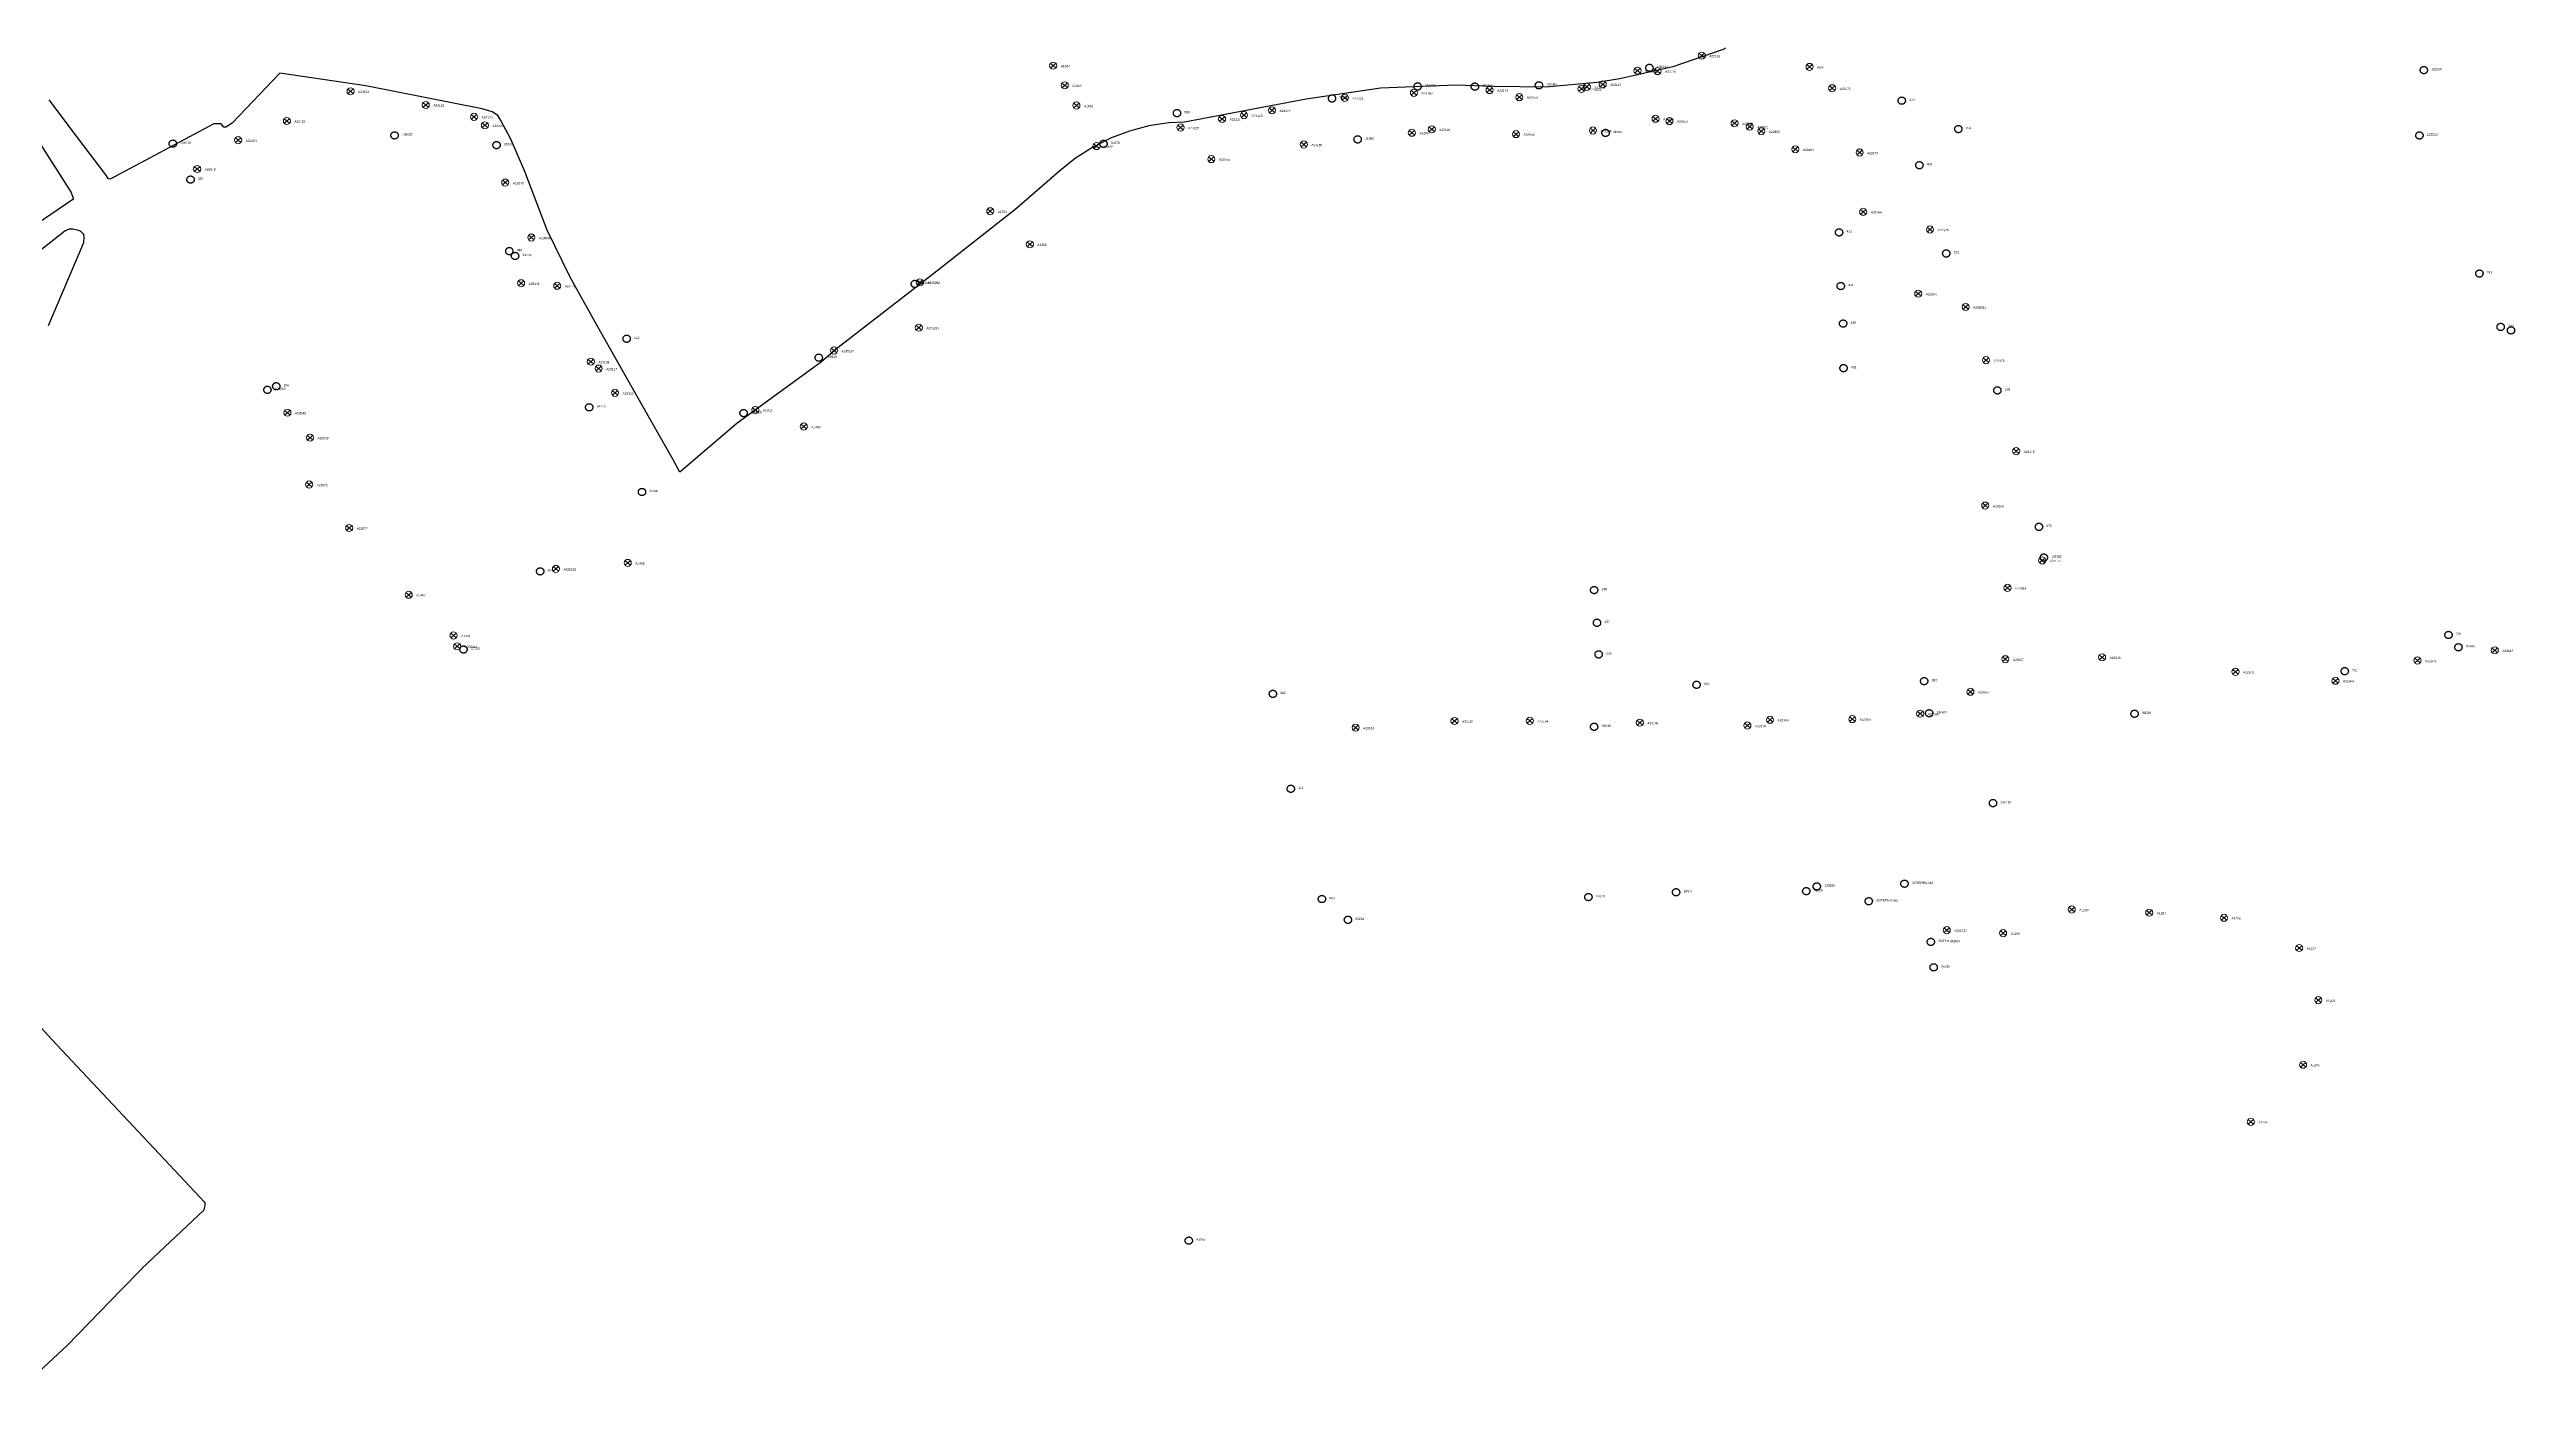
# Model space of a CAD drawing. Header units: millimetres. Extents: x 676447 to 689606, y 7455628 to 7463967.
# Drawn here: x 680904 to 681664, y 7457549 to 7457968 of the extents above; entities that cross this region are included whole.
import ezdxf

# ---------------------------------------------------------------- set-up
doc = ezdxf.new("R2010")
doc.units = ezdxf.units.MM
doc.header["$LTSCALE"] = 0.1
doc.header["$MEASUREMENT"] = 0
doc.linetypes.add('PHANTOM2', pattern=[1.25, 0.625, -0.125, 0.125, -0.125, 0.125, -0.125])
doc.layers.add('10.4-Postes', color=1, linetype='Continuous', lineweight=0)
for name, color, linetype in [('Caixas Subterrâneas', 5, 'Continuous'), ('LEGENDAS_INFRAESTRUTURAS', 7, 'Continuous'), ('MUB_QUADRAS', 7, 'Continuous'), ('NOS_DE_INFRAESTRUTURA', 7, 'Continuous')]:
    doc.layers.add(name, color=color, linetype=linetype)
doc.styles.get("Standard").update_dxf_attribs({"font": 'arial.ttf'})

# ---------------------------------------------------------------- blocks, each defined once
blk = doc.blocks.new('MHMZ')
at = {"linetype": 'PHANTOM2'}
blk.add_circle((0, 0), 0.0000101, dxfattribs=at)
blk = doc.blocks.new('PTPT')
at = {"layer": '10.4-Postes', "color": 1, "linetype": 'PHANTOM2'}
for points in [[(-0.0000079, 0.0000104), (0.0000075, -0.000002)], [(0.000007, 0.0000109), (-0.0000074, -0.0000025)]]:
    blk.add_lwpolyline(points, dxfattribs=at)
at = {"layer": '10.4-Postes', "color": 1}
blk.add_circle((-0.0000002, 0.0000042), 0.00000987, dxfattribs=at)

msp = doc.modelspace()

# ---------------------------------------------------------------- linework, layer by layer
at = {"layer": 'MUB_QUADRAS', "linetype": 'Continuous'}
for points in [[(681420.91, 7457968.1), (681420.21, 7457967.64), (681404.68, 7457962.36), (681388.34, 7457958.63), (681381.26, 7457957.45), (681365.47, 7457956.02), (681349.58, 7457956.26), (681337.7, 7457956.71), (681314.45, 7457955.77), (681291.46, 7457952.39), (681253.96, 7457945.29), (681249.14, 7457945.01), (681242.98, 7457944.07), (681236.96, 7457942.48), (681231.13, 7457940.28), (681225.55, 7457937.47), (681220.31, 7457934.1), (681215.49, 7457930.23), (681202.2, 7457918.72), (681202.13, 7457918.65), (681176.64, 7457898.51), (681147.01, 7457875.59), (681141.91, 7457871.31), (681115.82, 7457852.26), (681098.2, 7457837.18), (681096.07, 7457841.22), (681086.64, 7457857.74), (681072.45, 7457882.81), (681064.39, 7457897.45), (681057.31, 7457911.92), (681057.31, 7457911.94), (681050.73, 7457929.21), (681050.7, 7457929.27), (681046.07, 7457939.99), (681042.95, 7457945.8), (681042.01, 7457947.31), (681040.34, 7457948.46), (681037.25, 7457949.37), (681001.34, 7457956.44), (680974.73, 7457960.39), (680960.02, 7457944.98), (680958.14, 7457943.69), (680957.48, 7457943.72), (680956.63, 7457944.73), (680954.42, 7457944.73), (680922.44, 7457927.65), (680922.13, 7457927.72), (680921.8, 7457927.86), (680921.1, 7457929.02), (680911.96, 7457940.91), (680903.59, 7457952.15)], [(680900.06, 7457939.67), (680910.37, 7457923.52), (680910.93, 7457921.74), (680910.93, 7457921.42), (680910.88, 7457921.33), (680890.54, 7457907.54)], [(680898.69, 7457904.09), (680908.41, 7457911.73), (680909.83, 7457912.3), (680910.84, 7457912.3), (680912.19, 7457912.05), (680913.12, 7457911.74), (680913.98, 7457910.87), (680914.14, 7457910.55), (680914.23, 7457909.88), (680914.14, 7457907.96), (680903.28, 7457882.4)], [(680888.95, 7457678.99), (680904.29, 7457662.18), (680948.56, 7457615.1), (680951.59, 7457611.86), (680951.59, 7457611.01), (680951.27, 7457609.49), (680932.28, 7457591.5), (680932.24, 7457591.45), (680925.81, 7457584.86), (680909.16, 7457567.72), (680889.02, 7457549.1)]]:
    msp.add_lwpolyline(points, dxfattribs=at)

# ---------------------------------------------------------------- block references
at = {"layer": 'Caixas Subterrâneas', "color": 40}
for p, xscale, yscale, zscale, rotation in [((681397.45, 7457962.01), 111319.4907932736, 111319.4907932736, 111319.4907932736, 359.3090589254303), ((681636.45, 7457961.31), 111319.4907932736, 111319.4907932736, 111319.4907932736, 359.3081489068603), ((681299.49, 7457952.56), 111319.4907932736, 111319.4907932736, 111319.4907932736, 359.3094289581953), ((681325.91, 7457956.27), 111319.4907932735, 111319.4907932735, 111319.4907932735, 359.3093295032326), ((681343.57, 7457956.22), 111319.4907932736, 111319.4907932736, 111319.4907932736, 359.3092622641986), ((681363.34, 7457956.62), 111319.4907932736, 111319.4907932736, 111319.4907932736, 359.3091871112918), ((681475.31, 7457951.88), 111319.4907932736, 111319.4907932736, 111319.4907932736, 359.3087594552896), ((681251.64, 7457948.04), 111319.4907932735, 111319.4907932735, 111319.4907932735, 359.3096097014437), ((681492.79, 7457943.12), 111319.4907932736, 111319.4907932736, 111319.4907932736, 359.3086902567808), ((680941.73, 7457938.62), 111319.4907932735, 111319.4907932735, 111319.4907932735, 359.3107865984047), ((681010.16, 7457941.17), 111319.4907932735, 111319.4907932735, 111319.4907932735, 359.3105268802854), ((681041.64, 7457938.16), 111319.4907932736, 111319.4907932736, 111319.4907932736, 359.3104061241937), ((681228.95, 7457938.57), 111319.4907932736, 111319.4907932736, 111319.4907932736, 359.3096932318173), ((681307.4, 7457939.93), 111319.4907932736, 111319.4907932736, 111319.4907932736, 359.3093950158208), ((681383.91, 7457941.92), 111319.4907932736, 111319.4907932736, 111319.4907932736, 359.3091043787502), ((681635.09, 7457941.13), 111319.4907932736, 111319.4907932736, 111319.4907932736, 359.3081480015754), ((680947.2, 7457927.52), 111319.4907932735, 111319.4907932735, 111319.4907932735, 359.3107623970514), ((681480.76, 7457931.94), 111319.4907932736, 111319.4907932736, 111319.4907932736, 359.3087326698603), ((681045.58, 7457905.45), 111319.4907932735, 111319.4907932735, 111319.4907932735, 359.3103812453437), ((681455.98, 7457911.23), 111319.4907932736, 111319.4907932736, 111319.4907932736, 359.3088207104366), ((681489.06, 7457904.72), 111319.4907932736, 111319.4907932736, 111319.4907932736, 359.3086928393319), ((681047.36, 7457903.95), 111319.4907932735, 111319.4907932735, 111319.4907932735, 359.3103740062496), ((681653.6, 7457898.52), 111319.4907932735, 111319.4907932735, 111319.4907932735, 359.3080646108123), ((681170.74, 7457895.32), 111319.4907932736, 111319.4907932736, 111319.4907932736, 359.3099017438512), ((681456.5, 7457894.67), 111319.4907932736, 111319.4907932736, 111319.4907932736, 359.3088137264921), ((681457.23, 7457883.08), 111319.4907932736, 111319.4907932736, 111319.4907932736, 359.3088074451728), ((681660.16, 7457882.05), 111319.4907932736, 111319.4907932736, 111319.4907932736, 359.3080346476725), ((681081.8, 7457878.41), 111319.4907932736, 111319.4907932736, 111319.4907932736, 359.3102351990913), ((681663.35, 7457880.99), 111319.4907932735, 111319.4907932735, 111319.4907932735, 359.3080221898625), ((681141.07, 7457872.56), 111319.4907932736, 111319.4907932736, 111319.4907932736, 359.3100077894612), ((681457.36, 7457869.33), 111319.4907932735, 111319.4907932735, 111319.4907932735, 359.3088027891467), ((680970.92, 7457862.64), 111319.4907932735, 111319.4907932735, 111319.4907932735, 359.310652534318), ((680973.66, 7457863.73), 111319.4907932736, 111319.4907932736, 111319.4907932736, 359.3106424236314), ((681504.83, 7457862.46), 111319.4907932736, 111319.4907932736, 111319.4907932736, 359.3086199948522), ((681070.23, 7457857.24), 111319.4907932736, 111319.4907932736, 111319.4907932736, 359.3102728455582), ((681117.89, 7457855.46), 111319.4907932736, 111319.4907932736, 111319.4907932736, 359.3100908812159), ((681086.53, 7457831.11), 111319.4907932736, 111319.4907932736, 111319.4907932736, 359.3102028793807), ((681517.67, 7457820.34), 111319.4907932736, 111319.4907932736, 111319.4907932736, 359.3085583597095), ((681055.11, 7457806.61), 111319.4907932735, 111319.4907932735, 111319.4907932735, 359.3103150989506), ((681519.18, 7457810.87), 111319.4907932735, 111319.4907932735, 111319.4907932735, 359.308549763059), ((681380.38, 7457800.83), 111319.4907932735, 111319.4907932735, 111319.4907932735, 359.3090751023483), ((681381.27, 7457790.74), 111319.4907932736, 111319.4907932736, 111319.4907932736, 359.3090686424549), ((681644.06, 7457786.98), 111319.4907932736, 111319.4907932736, 111319.4907932736, 359.308067104134), ((681647.1, 7457783.17), 111319.4907932736, 111319.4907932736, 111319.4907932736, 359.3080543804548), ((681031.44, 7457782.49), 111319.4907932736, 111319.4907932736, 111319.4907932736, 359.3103979199051), ((681381.77, 7457780.98), 111319.4907932735, 111319.4907932735, 111319.4907932735, 359.3090637859011), ((681612.03, 7457775.81), 111319.4907932736, 111319.4907932736, 111319.4907932736, 359.3081856660085), ((681281.24, 7457768.79), 111319.4907932736, 111319.4907932736, 111319.4907932736, 359.3094428190082), ((681412.01, 7457771.61), 111319.4907932736, 111319.4907932736, 111319.4907932736, 359.3089458478856), ((681482.24, 7457772.72), 111319.4907932736, 111319.4907932736, 111319.4907932736, 359.3086788174236), ((681483.78, 7457762.82), 111319.4907932736, 111319.4907932736, 111319.4907932736, 359.3086699393941), ((681547.17, 7457762.65), 111319.4907932736, 111319.4907932736, 111319.4907932736, 359.3084285825464), ((681380.38, 7457758.64), 111319.4907932736, 111319.4907932736, 111319.4907932736, 359.3090623287956), ((681286.76, 7457739.51), 111319.4907932736, 111319.4907932736, 111319.4907932736, 359.309412957193), ((681503.48, 7457735.08), 111319.4907932736, 111319.4907932736, 111319.4907932736, 359.3085865482113), ((681405.67, 7457707.56), 111319.4907932736, 111319.4907932736, 111319.4907932736, 359.3089505979587), ((681445.85, 7457707.91), 111319.4907932735, 111319.4907932735, 111319.4907932735, 359.3087977115042), ((681449.1, 7457709.36), 111319.4907932735, 111319.4907932735, 111319.4907932735, 359.308785789279), ((681476.15, 7457710.2), 111319.4907932736, 111319.4907932736, 111319.4907932736, 359.3086830734062), ((681296.38, 7457705.48), 111319.4907932735, 111319.4907932735, 111319.4907932735, 359.3093660400677), ((681304.4, 7457699.06), 111319.4907932736, 111319.4907932736, 111319.4907932736, 359.3093335512083), ((681378.61, 7457706.09), 111319.4907932736, 111319.4907932736, 111319.4907932736, 359.3090531711073), ((681465.13, 7457704.8), 111319.4907932736, 111319.4907932736, 111319.4907932736, 359.308723390084), ((681484.3, 7457692.24), 111319.4907932736, 111319.4907932736, 111319.4907932736, 359.3086466038383), ((681485.17, 7457684.39), 111319.4907932736, 111319.4907932736, 111319.4907932736, 359.3086409043846), ((681255.28, 7457600.05), 111319.4907932736, 111319.4907932736, 111319.4907932736, 359.3094906060659)]:
    msp.add_blockref('MHMZ', p, dxfattribs=dict(at, xscale=xscale, yscale=yscale, zscale=zscale, rotation=rotation))
at = {"layer": 'NOS_DE_INFRAESTRUTURA', "color": 1}
for p, xscale, yscale, zscale, rotation in [((681413.62, 7457965.32), 111319.4907932735, 111319.4907932735, 111319.4907932735, 359.3089983414197), ((681213.45, 7457962.22), 111319.4907932736, 111319.4907932736, 111319.4907932736, 359.3097593977677), ((681393.79, 7457960.66), 111319.4907932736, 111319.4907932736, 111319.4907932736, 359.3090724277271), ((681399.96, 7457960.55), 111319.4907932736, 111319.4907932736, 111319.4907932736, 359.3090488990646), ((681446.89, 7457961.83), 111319.4907932735, 111319.4907932735, 111319.4907932735, 359.3088706538522), ((680996.61, 7457954.31), 111319.4907932736, 111319.4907932736, 111319.4907932736, 359.3105824146375), ((681019.81, 7457950.09), 111319.4907932736, 111319.4907932736, 111319.4907932736, 359.3104928235232), ((681217.01, 7457956.14), 111319.4907932736, 111319.4907932736, 111319.4907932736, 359.3097439755367), ((681220.62, 7457949.91), 111319.4907932736, 111319.4907932736, 111319.4907932736, 359.3097283783451), ((681303.48, 7457952.29), 111319.4907932736, 111319.4907932736, 111319.4907932736, 359.3094136655857), ((681324.78, 7457953.85), 111319.4907932736, 111319.4907932736, 111319.4907932736, 359.3093330598284), ((681348.14, 7457954.69), 111319.4907932736, 111319.4907932736, 111319.4907932736, 359.3092444093914), ((681357.31, 7457952.52), 111319.4907932735, 111319.4907932735, 111319.4907932735, 359.3092088365011), ((681376.5, 7457955.07), 111319.4907932736, 111319.4907932736, 111319.4907932736, 359.3091365673944), ((681378.13, 7457955.67), 111319.4907932736, 111319.4907932736, 111319.4907932736, 359.3091305156516), ((681383.05, 7457956.46), 111319.4907932735, 111319.4907932735, 111319.4907932735, 359.3091120439462), ((681453.87, 7457955.25), 111319.4907932736, 111319.4907932736, 111319.4907932736, 359.3088420977655), ((680976.96, 7457945.15), 111319.4907932736, 111319.4907932736, 111319.4907932736, 359.3106544515983), ((681034.7, 7457946.44), 111319.4907932735, 111319.4907932735, 111319.4907932735, 359.3104350379017), ((681038.07, 7457943.79), 111319.4907932735, 111319.4907932735, 111319.4907932735, 359.3104214088389), ((681252.73, 7457943.13), 111319.4907932736, 111319.4907932736, 111319.4907932736, 359.3096040865822), ((681265.57, 7457945.76), 111319.4907932736, 111319.4907932736, 111319.4907932736, 359.3095560116189), ((681272.35, 7457946.94), 111319.4907932736, 111319.4907932736, 111319.4907932736, 359.3095305521124), ((681280.98, 7457948.42), 111319.4907932736, 111319.4907932736, 111319.4907932736, 359.3094981492878), ((681330.3, 7457942.57), 111319.4907932736, 111319.4907932736, 111319.4907932736, 359.3093086365794), ((681380.05, 7457942.21), 111319.4907932736, 111319.4907932736, 111319.4907932736, 359.3091191297873), ((681399.37, 7457945.83), 111319.4907932736, 111319.4907932736, 111319.4907932736, 359.3090467092094), ((681403.63, 7457945.12), 111319.4907932736, 111319.4907932736, 111319.4907932736, 359.3090302690038), ((681423.75, 7457944.43), 111319.4907932736, 111319.4907932736, 111319.4907932736, 359.3089534801261), ((681428.41, 7457943.4), 111319.4907932735, 111319.4907932735, 111319.4907932735, 359.3089354130437), ((681431.99, 7457941.97), 111319.4907932736, 111319.4907932736, 111319.4907932736, 359.3089213471146), ((680961.91, 7457939.21), 111319.4907932735, 111319.4907932735, 111319.4907932735, 359.3107099479654), ((681226.81, 7457937.4), 111319.4907932735, 111319.4907932735, 111319.4907932735, 359.3097010219727), ((681290.8, 7457937.88), 111319.4907932736, 111319.4907932736, 111319.4907932736, 359.3094575737645), ((681324.15, 7457941.52), 111319.4907932736, 111319.4907932736, 111319.4907932736, 359.3093317126541), ((681356.3, 7457941.1), 111319.4907932736, 111319.4907932736, 111319.4907932736, 359.3092092056135), ((681442.49, 7457936.38), 111319.4907932736, 111319.4907932736, 111319.4907932736, 359.3088797029923), ((681462.34, 7457935.39), 111319.4907932736, 111319.4907932736, 111319.4907932736, 359.3088038416531), ((680949.26, 7457930.34), 111319.4907932736, 111319.4907932736, 111319.4907932736, 359.3107554266641), ((681262.26, 7457933.39), 111319.4907932736, 111319.4907932736, 111319.4907932736, 359.3095648711727), ((681044.35, 7457926.13), 111319.4907932736, 111319.4907932736, 111319.4907932736, 359.3103921796553), ((681194.02, 7457917.29), 111319.4907932736, 111319.4907932736, 111319.4907932736, 359.309819760198), ((681463.43, 7457917.14), 111319.4907932736, 111319.4907932736, 111319.4907932736, 359.3087941656874), ((681484.06, 7457911.66), 111319.4907932736, 111319.4907932736, 111319.4907932736, 359.3087139746121), ((681052.38, 7457909.16), 111319.4907932735, 111319.4907932735, 111319.4907932735, 359.3103564598874), ((681206.25, 7457907.08), 111319.4907932736, 111319.4907932736, 111319.4907932736, 359.3097701259696), ((681049.23, 7457895.07), 111319.4907932735, 111319.4907932735, 111319.4907932735, 359.310364205513), ((681060.39, 7457894.29), 111319.4907932736, 111319.4907932736, 111319.4907932736, 359.31032150902), ((681172.31, 7457895.36), 111319.4907932736, 111319.4907932736, 111319.4907932736, 359.3098957700283), ((681480.43, 7457891.84), 111319.4907932736, 111319.4907932736, 111319.4907932736, 359.3087217900374), ((681171.97, 7457881.35), 111319.4907932736, 111319.4907932736, 111319.4907932736, 359.309892810064), ((681495.06, 7457887.74), 111319.4907932736, 111319.4907932736, 111319.4907932736, 359.308664834619), ((681145.81, 7457874.29), 111319.4907932735, 111319.4907932735, 111319.4907932735, 359.309990294523), ((681070.74, 7457870.86), 111319.4907932736, 111319.4907932736, 111319.4907932736, 359.3102750203488), ((681073.17, 7457868.72), 111319.4907932736, 111319.4907932736, 111319.4907932736, 359.3102651192379), ((681501.33, 7457871.32), 111319.4907932736, 111319.4907932736, 111319.4907932736, 359.3086359987639), ((681078.21, 7457861.23), 111319.4907932735, 111319.4907932735, 111319.4907932735, 359.3102436742712), ((680977.11, 7457855.13), 111319.4907932736, 111319.4907932736, 111319.4907932736, 359.3106266929416), ((681121.53, 7457855.95), 111319.4907932735, 111319.4907932735, 111319.4907932735, 359.3100771586438), ((681136.46, 7457850.84), 111319.4907932736, 111319.4907932736, 111319.4907932736, 359.3100187732065), ((680984.1, 7457847.41), 111319.4907932736, 111319.4907932736, 111319.4907932736, 359.3105977431946), ((681510.64, 7457843.22), 111319.4907932736, 111319.4907932736, 111319.4907932736, 359.3085920655294), ((680983.84, 7457832.94), 111319.4907932735, 111319.4907932735, 111319.4907932735, 359.3105943659626), ((681501.11, 7457826.44), 111319.4907932736, 111319.4907932736, 111319.4907932736, 359.3086232577954), ((680996.2, 7457819.54), 111319.4907932736, 111319.4907932736, 111319.4907932736, 359.3105432509361), ((681059.99, 7457806.89), 111319.4907932736, 111319.4907932736, 111319.4907932736, 359.3102966093761), ((681082.15, 7457808.75), 111319.4907932735, 111319.4907932735, 111319.4907932735, 359.3102128030936), ((681518.68, 7457809.51), 111319.4907932736, 111319.4907932736, 111319.4907932736, 359.3085512435564), ((681014.56, 7457798.92), 111319.4907932736, 111319.4907932736, 111319.4907932736, 359.3104671501978), ((681507.98, 7457801.05), 111319.4907932736, 111319.4907932736, 111319.4907932736, 359.3085894106806), ((681028.39, 7457786.36), 111319.4907932736, 111319.4907932736, 111319.4907932736, 359.310410691265), ((681029.51, 7457783), 111319.4907932736, 111319.4907932736, 111319.4907932736, 359.3104054263259), ((681507.29, 7457779.02), 111319.4907932736, 111319.4907932736, 111319.4907932736, 359.3085853712339), ((681537.16, 7457779.62), 111319.4907932736, 111319.4907932736, 111319.4907932736, 359.3084718437271), ((681578.34, 7457775.12), 111319.4907932736, 111319.4907932736, 111319.4907932736, 359.3083136835932), ((681634.5, 7457778.62), 111319.4907932736, 111319.4907932736, 111319.4907932736, 359.3081009830777), ((681658.34, 7457781.77), 111319.4907932736, 111319.4907932736, 111319.4907932736, 359.3080111625367), ((681496.53, 7457768.99), 111319.4907932736, 111319.4907932736, 111319.4907932736, 359.3086233034092), ((681609.19, 7457772.38), 111319.4907932736, 111319.4907932736, 111319.4907932736, 359.3081954419488), ((681337.31, 7457759.95), 111319.4907932736, 111319.4907932736, 111319.4907932736, 359.3092266952248), ((681360.56, 7457760.01), 111319.4907932735, 111319.4907932735, 111319.4907932735, 359.3091381987301), ((681394.52, 7457759.44), 111319.4907932735, 111319.4907932735, 111319.4907932735, 359.3090087467082), ((681434.69, 7457760.35), 111319.4907932736, 111319.4907932736, 111319.4907932736, 359.3088560945), ((681460.07, 7457760.55), 111319.4907932736, 111319.4907932736, 111319.4907932736, 359.3087595390883), ((681481.03, 7457762.22), 111319.4907932736, 111319.4907932736, 111319.4907932736, 359.3086802482081), ((681306.79, 7457757.91), 111319.4907932736, 111319.4907932736, 111319.4907932736, 359.3093422616815), ((681427.71, 7457758.56), 111319.4907932735, 111319.4907932735, 111319.4907932735, 359.308882130734), ((681527.8, 7457701.77), 111319.4907932735, 111319.4907932735, 111319.4907932735, 359.3084838932664), ((681551.72, 7457700.79), 111319.4907932736, 111319.4907932736, 111319.4907932736, 359.30839253289), ((681574.79, 7457699.23), 111319.4907932735, 111319.4907932735, 111319.4907932735, 359.3083042365627), ((681489.22, 7457695.39), 111319.4907932736, 111319.4907932736, 111319.4907932736, 359.3086288102144), ((681506.61, 7457694.46), 111319.4907932736, 111319.4907932736, 111319.4907932736, 359.3085623491906), ((681597.99, 7457689.88), 111319.4907932736, 111319.4907932736, 111319.4907932736, 359.3082130724931), ((681603.91, 7457673.79), 111319.4907932735, 111319.4907932735, 111319.4907932735, 359.3081856445738), ((681599.19, 7457653.87), 111319.4907932736, 111319.4907932736, 111319.4907932736, 359.3081975626143), ((681583.07, 7457636.26), 111319.4907932736, 111319.4907932736, 111319.4907932736, 359.3082536240505)]:
    msp.add_blockref('PTPT', p, dxfattribs=dict(at, xscale=xscale, yscale=yscale, zscale=zscale, rotation=rotation))

# ---------------------------------------------------------------- texts
at = {"layer": 'LEGENDAS_INFRAESTRUTURAS', "color": 1}
for s, rotation, p in [('A1684', 359.30975, (681215.76, 7457962.2)), ('A23158', 359.30906, (681396.1, 7457960.63)), ('A23116', 359.30904, (681402.27, 7457960.52)), ('A23161', 359.30899, (681415.93, 7457965.29)), ('A994', 359.30886, (681449.2, 7457961.8)), ('A23132', 359.31057, (680998.92, 7457954.28)), ('A1683', 359.30974, (681219.32, 7457956.11)), ('A23121', 359.3094, (681305.79, 7457952.26)), ('A23160', 359.30932, (681327.09, 7457953.82)), ('A23119', 359.30924, (681350.45, 7457954.66)), ('A23159', 359.3092, (681359.62, 7457952.49)), ('A236121', 359.30913, (681378.81, 7457955.04)), ('A23118', 359.30912, (681380.44, 7457955.65)), ('A23117', 359.3091, (681385.36, 7457956.44)), ('A23173', 359.30883, (681456.18, 7457955.22)), ('A22453', 359.31065, (680979.27, 7457945.12)), ('A23131', 359.31048, (681022.12, 7457950.07)), ('A23130', 359.31043, (681037.01, 7457946.42)), ('A23129', 359.31041, (681040.38, 7457943.76)), ('A1682', 359.30972, (681222.93, 7457949.88)), ('A23125', 359.3096, (681255.04, 7457943.11)), ('A23124', 359.30955, (681267.88, 7457945.73)), ('A23123', 359.30952, (681274.66, 7457946.91)), ('A23122', 359.30949, (681283.29, 7457948.39)), ('A23157', 359.30904, (681401.68, 7457945.8)), ('A22853', 359.30902, (681405.94, 7457945.09)), ('A23162', 359.30894, (681426.06, 7457944.4)), ('A22851', 359.30893, (681430.72, 7457943.38)), ('A22454', 359.3107, (680964.22, 7457939.18)), ('A1681', 359.30969, (681229.12, 7457937.37)), ('A23155', 359.30945, (681293.11, 7457937.85)), ('A22857', 359.30932, (681326.46, 7457941.49)), ('A23120', 359.3093, (681332.61, 7457942.54)), ('A22856', 359.3092, (681358.61, 7457941.07)), ('A23156', 359.30911, (681382.36, 7457942.18)), ('A22852', 359.30891, (681434.3, 7457941.94)), ('A23163', 359.30887, (681444.8, 7457936.35)), ('A23174', 359.3088, (681464.65, 7457935.36)), ('A22848', 359.31075, (680951.57, 7457930.31)), ('A23154', 359.30956, (681264.57, 7457933.36)), ('A23140', 359.31038, (681046.66, 7457926.1)), ('A1701', 359.30981, (681196.33, 7457917.26)), ('A23164', 359.30879, (681465.74, 7457917.11)), ('A230005', 359.31035, (681054.69, 7457909.14)), ('A1399', 359.30976, (681208.56, 7457907.06)), ('A23175', 359.30871, (681486.37, 7457911.63)), ('A23141', 359.31036, (681051.54, 7457895.04)), ('A23128', 359.31031, (681062.69, 7457894.26)), ('A235992', 359.30989, (681174.62, 7457895.33)), ('A23165', 359.30871, (681482.74, 7457891.81)), ('A236681', 359.30866, (681497.37, 7457887.71)), ('A235233', 359.30988, (681174.28, 7457881.32)), ('A23139', 359.31027, (681073.05, 7457870.83)), ('A23127', 359.31026, (681075.48, 7457868.7)), ('A235234', 359.30998, (681148.11, 7457874.26)), ('A23176', 359.30863, (681503.64, 7457871.3)), ('A23126', 359.31023, (681080.52, 7457861.2)), ('A22849', 359.31062, (680979.42, 7457855.1)), ('A1702', 359.31007, (681123.84, 7457855.92)), ('A22850', 359.31059, (680986.41, 7457847.38)), ('A1400', 359.31001, (681138.77, 7457850.81)), ('A23146', 359.30858, (681512.95, 7457843.19)), ('A22976', 359.31059, (680986.15, 7457832.91)), ('A23166', 359.30861, (681503.42, 7457826.41)), ('A22977', 359.31053, (680998.51, 7457819.52)), ('A235215', 359.31029, (681062.3, 7457806.86)), ('A1398', 359.3102, (681084.46, 7457808.72)), ('A23177', 359.30854, (681520.99, 7457809.48)), ('A1402', 359.31046, (681016.87, 7457798.89)), ('A22854', 359.30858, (681510.29, 7457801.03)), ('A1401', 359.3104, (681030.7, 7457786.33)), ('A235216', 359.3104, (681031.82, 7457782.97)), ('A23167', 359.30858, (681509.6, 7457778.99)), ('A22846', 359.30846, (681539.47, 7457779.59)), ('A22843', 359.30809, (681636.81, 7457778.59)), ('A23147', 359.308, (681660.65, 7457781.74)), ('A22855', 359.30861, (681498.84, 7457768.96)), ('A22845', 359.3083, (681580.65, 7457775.09)), ('A22844', 359.30819, (681611.5, 7457772.36)), ('A23180', 359.30885, (681437, 7457760.32)), ('A23169', 359.30875, (681462.38, 7457760.52)), ('A23168', 359.30867, (681483.34, 7457762.19)), ('A23142', 359.30933, (681309.1, 7457757.88)), ('A23145', 359.30922, (681339.62, 7457759.92)), ('A23144', 359.30913, (681362.87, 7457759.98)), ('A23143', 359.309, (681396.83, 7457759.41)), ('A23170', 359.30887, (681430.02, 7457758.53)), ('A1200', 359.30848, (681530.11, 7457701.74)), ('A1201', 359.30838, (681554.03, 7457700.76)), ('A236727', 359.30862, (681491.53, 7457695.36)), ('A1199', 359.30855, (681508.92, 7457694.43)), ('A1206', 359.3083, (681577.09, 7457699.2)), ('A1202', 359.3082, (681600.3, 7457689.85)), ('A1203', 359.30818, (681606.22, 7457673.76)), ('A1205', 359.30819, (681601.5, 7457653.84)), ('A1204', 359.30824, (681585.38, 7457636.23))]:
    msp.add_text(s, height=0.7, rotation=rotation, dxfattribs=at).set_placement(p)
at = {"layer": 'LEGENDAS_INFRAESTRUTURAS', "color": 5}
for s, rotation, p in [('159340', 359.30905, (681399.75, 7457961.99)), ('122540', 359.30814, (681638.76, 7457961.29)), ('32900', 359.30942, (681301.79, 7457952.53)), ('159400', 359.30932, (681328.22, 7457956.25)), ('159390', 359.30925, (681345.88, 7457956.19)), ('159380', 359.30918, (681365.65, 7457956.6)), ('430', 359.30875, (681477.62, 7457951.85)), ('500', 359.3096, (681253.95, 7457948.01)), ('974', 359.30868, (681495.1, 7457943.1)), ('106230', 359.31078, (680944.04, 7457938.59)), ('105020', 359.31052, (681012.47, 7457941.14)), ('93240', 359.3104, (681043.95, 7457938.13)), ('31670', 359.30968, (681231.26, 7457938.54)), ('31660', 359.30939, (681309.71, 7457939.9)), ('31650', 359.3091, (681386.22, 7457941.89)), ('122550', 359.30814, (681637.39, 7457941.11)), ('433', 359.30872, (681483.07, 7457931.91)), ('315', 359.31075, (680949.51, 7457927.49)), ('846', 359.31037, (681047.89, 7457905.43)), ('431', 359.30881, (681458.29, 7457911.2)), ('93230', 359.31037, (681049.67, 7457903.92)), ('973', 359.30868, (681491.37, 7457904.69)), ('741', 359.30806, (681655.91, 7457898.5)), ('31680', 359.30989, (681173.05, 7457895.3)), ('434', 359.3088, (681458.81, 7457894.64)), ('435', 359.3088, (681459.54, 7457883.05)), ('740', 359.30803, (681662.47, 7457882.02)), ('522', 359.31023, (681084.11, 7457878.38)), ('159410', 359.31, (681143.38, 7457872.53)), ('432', 359.30879, (681459.67, 7457869.3)), ('106200', 359.31064, (680973.23, 7457862.62)), ('326', 359.31063, (680975.97, 7457863.7)), ('239', 359.30861, (681507.14, 7457862.43)), ('93220', 359.31026, (681072.54, 7457857.21)), ('159420', 359.31008, (681120.2, 7457855.43)), ('31690', 359.31019, (681088.84, 7457831.08)), ('975', 359.30855, (681519.98, 7457820.32)), ('845', 359.31031, (681057.42, 7457806.59)), ('135580', 359.30854, (681521.49, 7457810.85)), ('238', 359.30907, (681382.69, 7457800.8)), ('237', 359.30906, (681383.58, 7457790.71)), ('732', 359.30806, (681646.37, 7457786.95)), ('76780', 359.30805, (681649.41, 7457783.15)), ('31700', 359.31039, (681033.75, 7457782.46)), ('236', 359.30905, (681384.08, 7457780.95)), ('731', 359.30818, (681614.34, 7457775.78)), ('982', 359.30943, (681283.55, 7457768.76)), ('992', 359.30894, (681414.32, 7457771.59)), ('993', 359.30867, (681484.55, 7457772.69)), ('136421', 359.30866, (681486.09, 7457762.79)), ('90030', 359.30842, (681549.48, 7457762.62)), ('90040', 359.30905, (681382.69, 7457758.61)), ('311', 359.3094, (681289.07, 7457739.48)), ('136420', 359.30858, (681505.79, 7457735.05)), ('S/N.0', 359.30894, (681407.98, 7457707.54)), ('93280', 359.30879, (681448.16, 7457707.89)), ('103920', 359.30878, (681451.41, 7457709.33)), ('SOTERRADA1', 359.30867, (681478.46, 7457710.17)), ('983', 359.30936, (681298.68, 7457705.45)), ('93270', 359.30904, (681380.92, 7457706.07)), ('SOTERRADA2', 359.30871, (681467.44, 7457704.78)), ('93291', 359.30932, (681306.71, 7457699.03)), ('SOTERRADA0', 359.30864, (681486.61, 7457692.21)), ('95310', 359.30863, (681487.48, 7457684.36)), ('93290', 359.30948, (681257.59, 7457600.02))]:
    msp.add_text(s, height=0.7, rotation=rotation, dxfattribs=at).set_placement(p)

doc.saveas('drawing.dxf')
